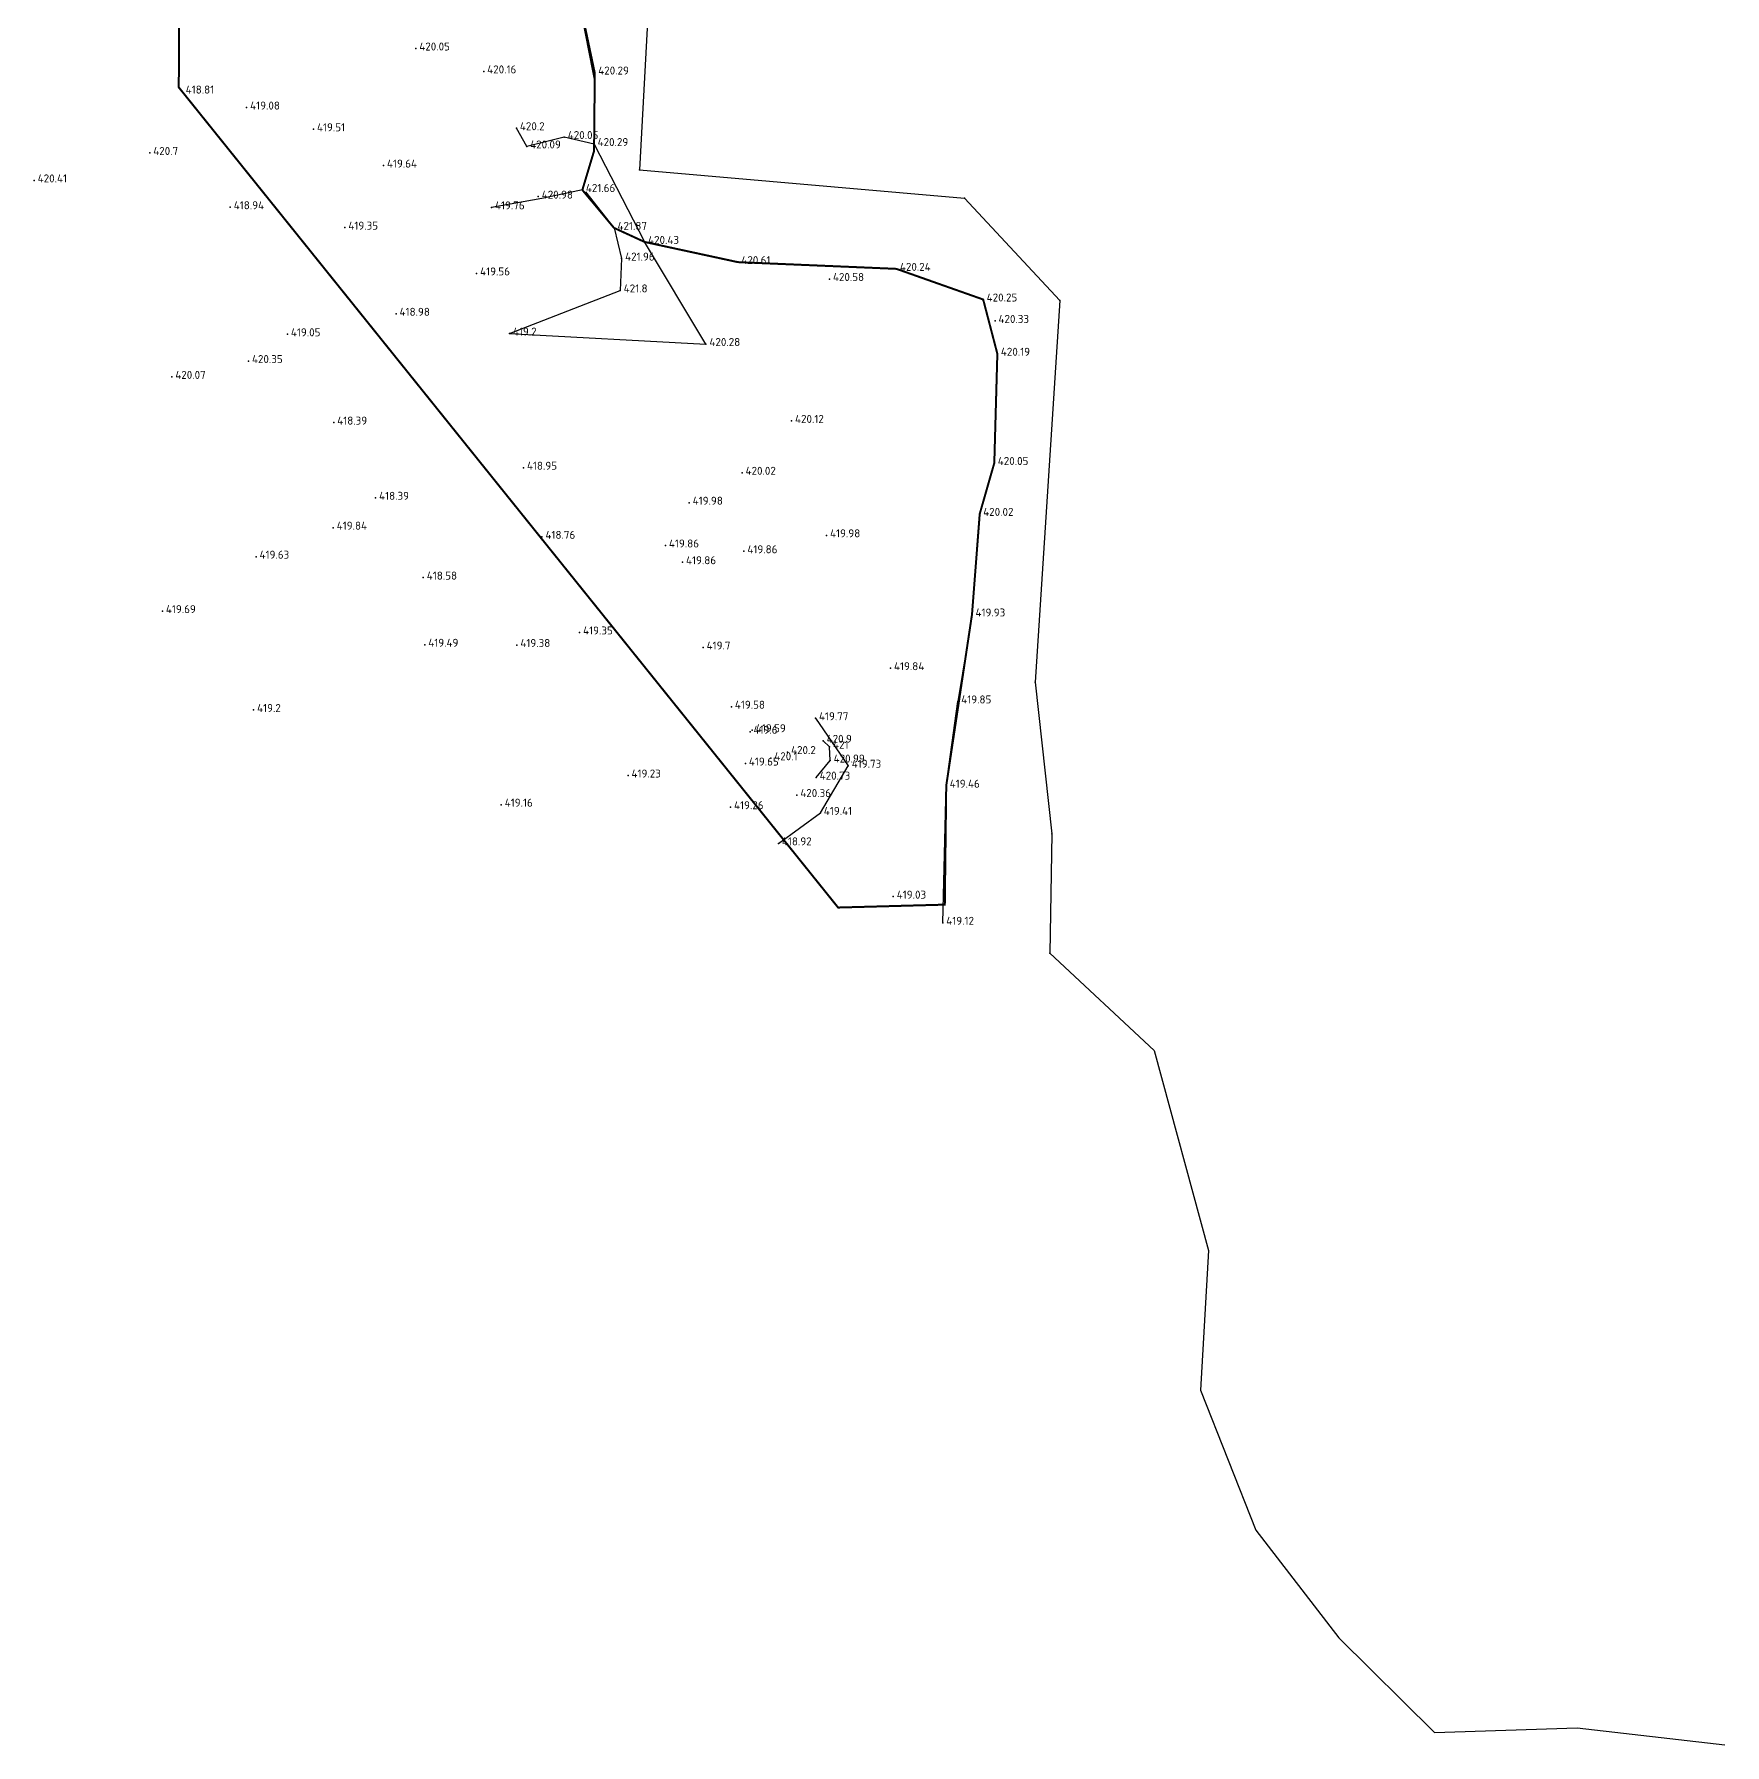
# Model space of a CAD drawing. Header units: millimetres. Extents: x 1183 to 1267, y 256 to 443.
# Drawn here: x 1182.9 to 1267.4, y 256.3 to 341.9 of the extents above; entities that cross this region are included whole.
import ezdxf

# ---------------------------------------------------------------- set-up
doc = ezdxf.new("R2010")
doc.units = ezdxf.units.MM
for name, color, linetype in [('блок 66 вар 2', 7, 'Continuous'), ('Горизонт +410', 7, 'Continuous'), ('Отвал вскрышных пород', 7, 'Continuous'), ('Отметка', 7, 'Continuous')]:
    doc.layers.add(name, color=color, linetype=linetype)
doc.styles.add('СПДС', font='isocpeur.ttf')

msp = doc.modelspace()

# ---------------------------------------------------------------- linework, layer by layer
at = {"layer": 'блок 66 вар 2', "color": 1, "linetype": 'ByBlock', "const_width": 0.1, "elevation": 419.848}
for points in [[(1210.304, 334.069), (1211.887, 332.174), (1213.416, 331.471), (1218.079, 330.462), (1226.005, 330.126), (1230.342, 328.594), (1231.05, 325.881), (1230.898, 320.419), (1230.169, 317.876), (1229.783, 312.845), (1228.495, 304.286), (1228.424, 298.339), (1223.089, 298.194), (1190.129, 339.2), (1190.336, 391.049)], [(1209.827, 345.168), (1210.922, 339.595), (1210.889, 336.02), (1210.304, 334.069), (1210.304, 334.069)]]:
    msp.add_lwpolyline(points, dxfattribs=at)
at = {"layer": 'Горизонт +410', "color": 7}
for points in [[(1228.032, 393.17, 410.4), (1223.181, 380.761, 410.51), (1214.959, 368.333, 411.46), (1213.168, 335.069, 411.95), (1229.411, 333.657, 410.92)], [(1229.411, 333.657, 410.92), (1234.182, 328.542, 411.03), (1232.933, 309.469, 410.4), (1233.767, 301.878, 410.03), (1233.666, 295.918, 410.5), (1238.889, 291.053, 409.68), (1241.604, 281.044, 411.56), (1241.201, 274.064, 412.23), (1243.968, 267.071, 411.25), (1248.128, 261.681, 411.15), (1252.911, 256.948, 411.72), (1260.043, 257.176, 411.65), (1267.416, 256.335, 413.63)]]:
    msp.add_polyline3d(points, dxfattribs=at)
at = {"layer": 'Горизонт +410'}
for points in [[(1209.211, 348.101, 419.669), (1210.924, 339.941, 420.289), (1210.924, 339.941, 420.289), (1210.891, 336.366, 420.288), (1210.891, 336.366, 420.288), (1213.416, 331.471, 420.428), (1213.416, 331.471, 420.428), (1218.079, 330.462, 420.606), (1226.005, 330.126, 420.236), (1230.342, 328.594, 420.247), (1231.05, 325.881, 420.189), (1230.898, 320.419, 420.048), (1230.169, 317.876, 420.02)], [(1210.891, 336.366, 420.288), (1209.4, 336.715, 420.053), (1207.52, 336.244, 420.094), (1207.007, 337.156, 420.205)], [(1210.891, 336.366, 420.288), (1213.416, 331.471, 420.428)], [(1210.304, 334.069, 421.662), (1208.272, 333.636, 420.978), (1205.763, 333.199, 419.757)], [(1211.887, 332.173, 421.872), (1210.478, 333.969, 421.662)], [(1211.887, 332.173, 421.872), (1212.268, 330.638, 421.964), (1212.196, 329.048, 421.796)], [(1206.66, 326.888, 419.2), (1216.482, 326.368, 420.284), (1213.416, 331.471, 420.428)], [(1206.66, 326.888, 419.2), (1212.196, 329.048, 421.796)], [(1230.169, 317.876, 420.02), (1229.783, 312.845, 419.929), (1229.07, 308.498, 419.848)], [(1228.322, 297.431, 419.12), (1228.495, 304.286, 419.456), (1229.07, 308.498, 419.848)], [(1221.995, 304.688, 420.732), (1222.693, 305.542, 420.993), (1222.661, 306.233, 420.995), (1222.343, 306.53, 420.904)], [(1220.106, 301.403, 418.919), (1222.202, 302.924, 419.408), (1223.597, 305.284, 419.733)]]:
    msp.add_polyline3d(points, dxfattribs=at)
at = {"layer": 'Горизонт +410', "color": 7}
for p in [(1213.168, 335.069, 411.95), (1229.411, 333.657, 410.92), (1234.182, 328.542, 411.03), (1232.933, 309.469, 410.4), (1233.767, 301.878, 410.03), (1233.666, 295.918, 410.5)]:
    msp.add_point(p, dxfattribs=at)
at = {"layer": 'Отвал вскрышных пород'}
msp.add_polyline3d([(1221.958, 307.659, 419.77), (1223.597, 305.284, 419.733)], dxfattribs=at)
at = {"layer": 'Отметка', "color": 1}
for p in [(1201.978, 341.143, 420.045), (1205.373, 339.998, 420.161), (1210.924, 339.941, 420.289), (1190.301, 338.988, 418.805), (1193.521, 338.189, 419.075), (1196.863, 337.104, 419.506), (1207.007, 337.156, 420.205), (1207.52, 336.244, 420.094), (1209.4, 336.715, 420.053), (1210.891, 336.366, 420.288), (1188.678, 335.921, 420.704), (1200.362, 335.288, 419.642), (1182.901, 334.547, 420.405), (1208.099, 333.736, 420.978), (1210.304, 334.069, 421.662), (1192.704, 333.206, 418.937), (1205.763, 333.199, 419.757), (1198.431, 332.187, 419.349), (1211.887, 332.173, 421.872), (1213.416, 331.471, 420.428), (1212.268, 330.638, 421.964), (1218.079, 330.462, 420.606), (1226.005, 330.126, 420.236), (1205.018, 329.896, 419.555), (1205.02, 329.897, 419.558), (1222.657, 329.618, 420.582), (1212.196, 329.048, 421.796), (1230.342, 328.594, 420.247), (1200.992, 327.879, 418.979), (1195.559, 326.853, 419.049), (1206.66, 326.888, 419.2), (1230.933, 327.52, 420.327), (1216.482, 326.368, 420.284), (1231.05, 325.881, 420.189), (1231.051, 325.881, 420.187), (1193.612, 325.515, 420.345), (1189.78, 324.725, 420.072), (1197.874, 322.438, 418.395), (1220.762, 322.524, 420.121), (1207.36, 320.183, 418.954), (1218.289, 319.93, 420.021), (1230.898, 320.419, 420.048), (1199.968, 318.678, 418.392), (1215.645, 318.434, 419.979), (1230.169, 317.876, 420.02), (1197.851, 317.186, 419.841), (1208.286, 316.727, 418.756), (1222.513, 316.802, 419.981), (1193.992, 315.736, 419.628), (1214.457, 316.295, 419.857), (1218.379, 316.005, 419.861), (1215.312, 315.458, 419.855), (1202.354, 314.688, 418.583), (1189.31, 313.012, 419.687), (1229.783, 312.845, 419.929), (1202.426, 311.331, 419.489), (1207.029, 311.319, 419.379), (1210.167, 311.946, 419.347), (1216.343, 311.193, 419.696), (1225.709, 310.16, 419.838), (1193.87, 308.071, 419.202), (1217.753, 308.234, 419.583), (1229.07, 308.498, 419.848), (1218.801, 307.058, 419.591), (1221.958, 307.659, 419.77), (1218.685, 306.981, 419.596), (1222.343, 306.53, 420.904), (1222.661, 306.233, 420.995), (1218.454, 305.392, 419.653), (1219.724, 305.657, 420.098), (1220.562, 305.968, 420.2), (1222.693, 305.542, 420.993), (1212.586, 304.794, 419.234), (1221.995, 304.688, 420.732), (1223.597, 305.284, 419.733), (1221.023, 303.818, 420.362), (1228.495, 304.286, 419.456), (1206.25, 303.337, 419.164), (1217.713, 303.21, 419.255), (1222.202, 302.924, 419.408), (1220.106, 301.403, 418.919), (1225.847, 298.738, 419.031), (1228.322, 297.431, 419.12)]:
    msp.add_point(p, dxfattribs=at)

# ---------------------------------------------------------------- texts
at = {"layer": 'Отметка', "color": 7, "style": 'СПДС'}
for s, p in [('420.05', (1202.151, 341.043, 420.045)), ('420.16', (1205.546, 339.898, 420.161)), ('420.29', (1211.097, 339.841, 420.289)), ('418.81', (1190.474, 338.888, 418.805)), ('419.08', (1193.695, 338.089, 419.075)), ('419.51', (1197.036, 337.004, 419.506)), ('420.2', (1207.18, 337.056, 420.205)), ('420.05', (1209.573, 336.615, 420.053)), ('420.7', (1188.851, 335.821, 420.704)), ('420.09', (1207.694, 336.144, 420.094)), ('420.29', (1211.065, 336.266, 420.288)), ('419.64', (1200.535, 335.188, 419.642)), ('420.41', (1183.074, 334.448, 420.405)), ('420.98', (1208.272, 333.636, 420.978)), ('421.66', (1210.478, 333.969, 421.662)), ('418.94', (1192.877, 333.106, 418.937)), ('419.76', (1205.936, 333.099, 419.757)), ('419.35', (1198.605, 332.087, 419.349)), ('421.87', (1212.06, 332.073, 421.872)), ('420.43', (1213.589, 331.371, 420.428)), ('419.56', (1205.191, 329.796, 419.555)), ('419.56', (1205.193, 329.797, 419.558)), ('421.96', (1212.441, 330.538, 421.964)), ('420.61', (1218.252, 330.362, 420.606)), ('420.24', (1226.179, 330.026, 420.236)), ('421.8', (1212.369, 328.948, 421.796)), ('420.58', (1222.83, 329.518, 420.582)), ('420.25', (1230.515, 328.494, 420.247)), ('418.98', (1201.165, 327.779, 418.979)), ('420.33', (1231.106, 327.421, 420.327)), ('419.05', (1195.732, 326.753, 419.049)), ('419.2', (1206.833, 326.788, 419.2)), ('420.28', (1216.655, 326.268, 420.284)), ('420.19', (1231.224, 325.781, 420.189)), ('420.19', (1231.224, 325.781, 420.187)), ('420.07', (1189.953, 324.625, 420.072)), ('420.35', (1193.785, 325.415, 420.345)), ('418.39', (1198.048, 322.338, 418.395)), ('420.12', (1220.935, 322.424, 420.121)), ('420.05', (1231.071, 320.319, 420.048)), ('418.95', (1207.533, 320.083, 418.954)), ('420.02', (1218.462, 319.83, 420.021)), ('418.39', (1200.141, 318.578, 418.392)), ('419.98', (1215.818, 318.334, 419.979)), ('420.02', (1230.342, 317.776, 420.02)), ('419.84', (1198.024, 317.086, 419.841)), ('418.76', (1208.459, 316.627, 418.756)), ('419.86', (1214.631, 316.195, 419.857)), ('419.98', (1222.686, 316.703, 419.981)), ('419.63', (1194.165, 315.636, 419.628)), ('419.86', (1215.485, 315.358, 419.855)), ('419.86', (1218.552, 315.905, 419.861)), ('418.58', (1202.527, 314.588, 418.583)), ('419.69', (1189.483, 312.912, 419.687)), ('419.93', (1229.957, 312.745, 419.929)), ('419.35', (1210.34, 311.846, 419.347)), ('419.49', (1202.599, 311.231, 419.489)), ('419.38', (1207.202, 311.219, 419.379)), ('419.7', (1216.516, 311.093, 419.696)), ('419.84', (1225.882, 310.06, 419.838)), ('419.85', (1229.243, 308.398, 419.848)), ('419.2', (1194.043, 307.971, 419.202)), ('419.58', (1217.926, 308.134, 419.583)), ('419.77', (1222.131, 307.559, 419.77)), ('419.6', (1218.858, 306.882, 419.596)), ('419.59', (1218.975, 306.958, 419.591)), ('420.2', (1220.736, 305.868, 420.2)), ('420.9', (1222.516, 306.43, 420.904)), ('421', (1222.835, 306.133, 420.995)), ('419.65', (1218.627, 305.292, 419.653)), ('420.1', (1219.897, 305.557, 420.098)), ('420.99', (1222.866, 305.443, 420.993)), ('419.73', (1223.771, 305.184, 419.733)), ('419.23', (1212.759, 304.694, 419.234)), ('420.73', (1222.168, 304.588, 420.732)), ('419.46', (1228.668, 304.186, 419.456)), ('419.16', (1206.423, 303.237, 419.164)), ('420.36', (1221.197, 303.718, 420.362)), ('419.26', (1217.886, 303.11, 419.255)), ('419.41', (1222.375, 302.824, 419.408)), ('418.92', (1220.279, 301.303, 418.919)), ('419.03', (1226.02, 298.638, 419.031)), ('419.12', (1228.495, 297.331, 419.12))]:
    msp.add_text(s, height=0.4, dxfattribs=at).set_placement(p)

doc.saveas('drawing.dxf')
